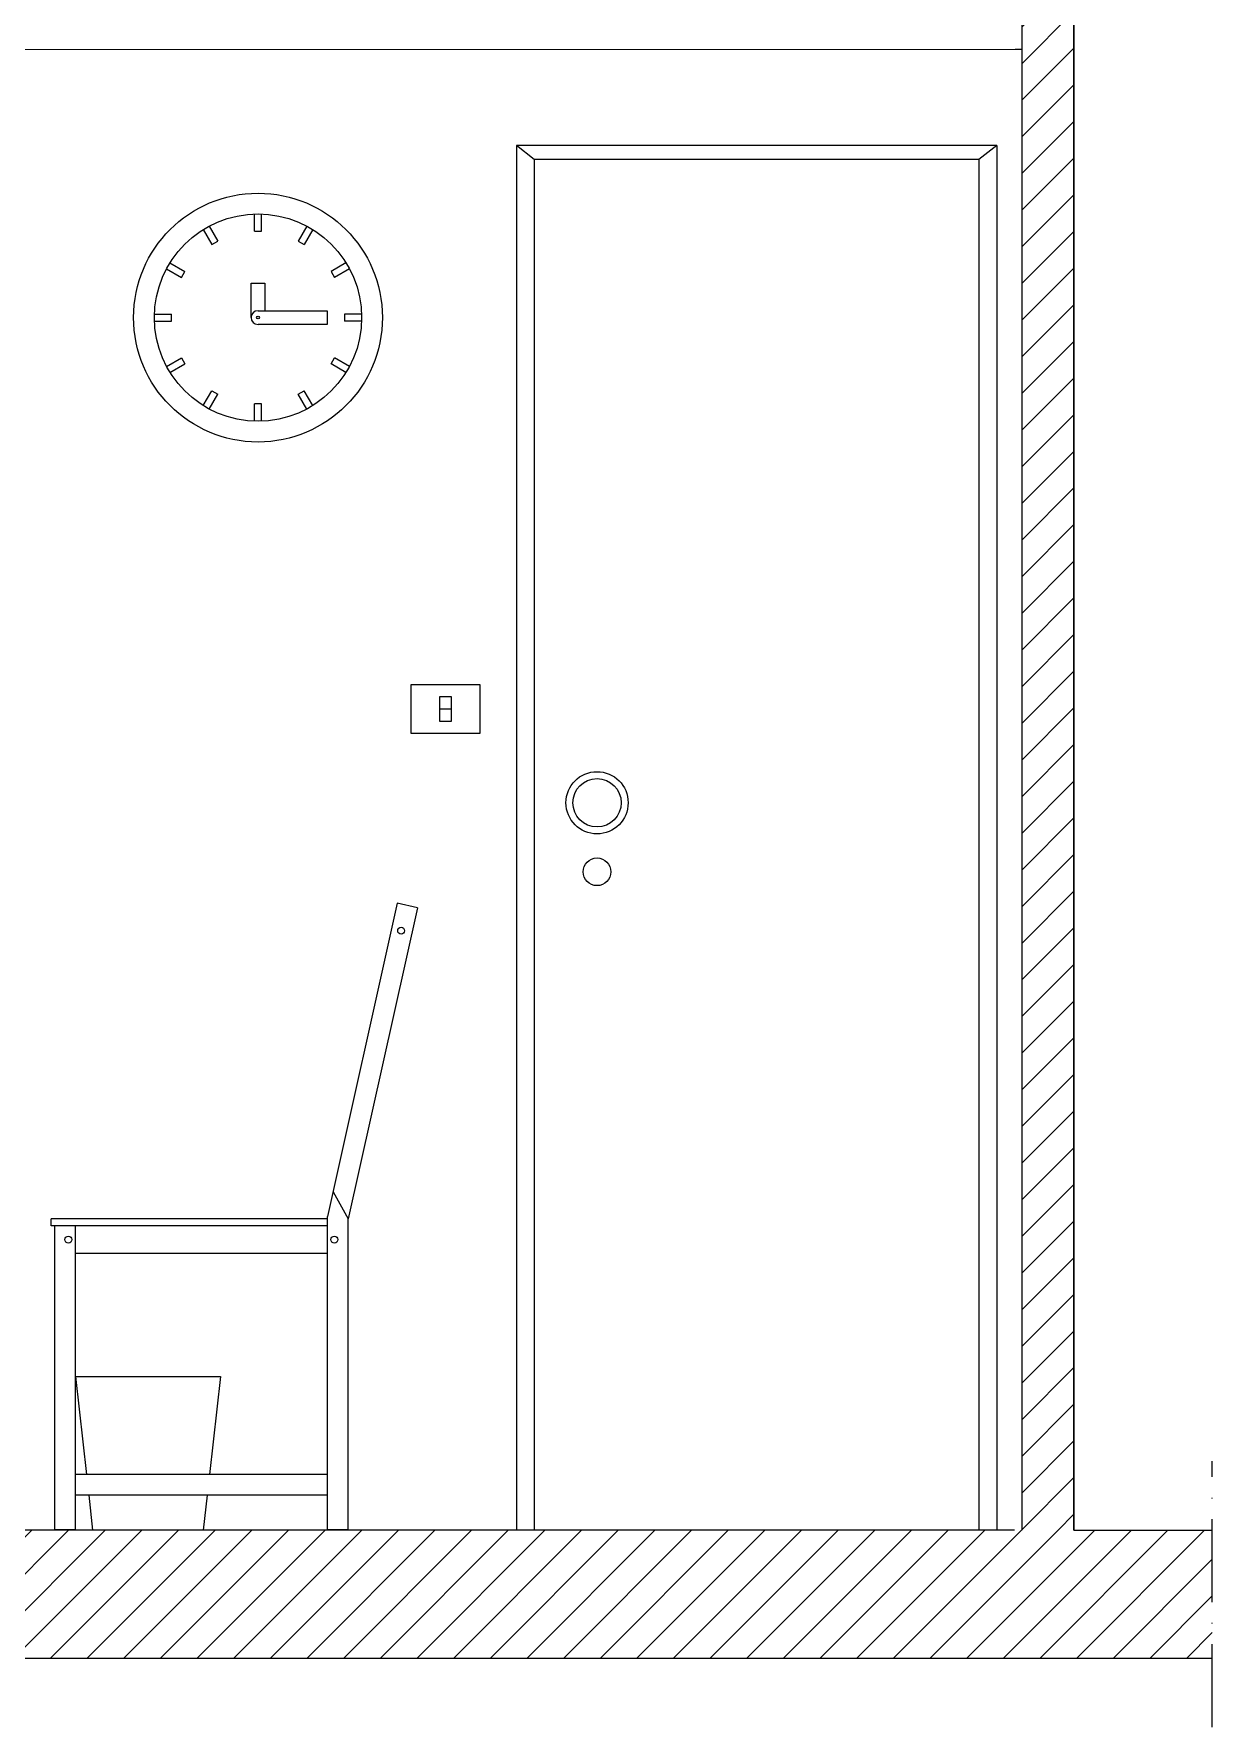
# Model space of a CAD drawing. Header units: inches. Extents: x 446 to 5946, y 570 to 2728.
# Drawn here: x 4221.7 to 4392.2, y 2319 to 2564 of the extents above; entities that cross this region are included whole.
import ezdxf

# ---------------------------------------------------------------- set-up
doc = ezdxf.new("R2010")
doc.units = ezdxf.units.IN
doc.header["$MEASUREMENT"] = 0
doc.linetypes.add('ACAD_ISO10W100', pattern=[18, 12, -3, 0, -3])
for name, color, linetype, lineweight in [('ACCESSORI', 2, 'Continuous', 13), ('ARREDI', 8, 'Continuous', 18), ('CAMPITURE', 6, 'Continuous', 13), ('INFISSI', 4, 'Continuous', 13), ('STRUTTURA', 7, 'Continuous', 20), ('Viti', 4, 'Continuous', 25)]:
    doc.layers.add(name, color=color, linetype=linetype, lineweight=lineweight)
pattern_1 = [(45, (-1990.235, 1614.1896), (-2.6516504, 2.6516504), [])]

# ---------------------------------------------------------------- blocks, each defined once
blk = doc.blocks.new('sedia')
for p, q in [((1164.84, 615.91), (1154.76, 570.59)), ((1167.76, 615.26), (1157.76, 570.26)), ((1167.76, 615.26), (1164.84, 615.91)), ((1155.56, 574.19), (1157.76, 570.26)), ((1154.76, 570.26), (1114.76, 570.26)), ((1114.76, 569.26), (1114.76, 570.26)), ((1154.76, 569.26), (1114.76, 569.26)), ((1115.26, 569.26), (1115.26, 525.26)), ((1118.26, 569.26), (1118.26, 525.26)), ((1154.76, 525.26), (1154.76, 570.59)), ((1157.76, 525.26), (1157.76, 570.26)), ((1154.76, 565.26), (1118.26, 565.26)), ((1154.76, 533.26), (1118.26, 533.26)), ((1154.76, 530.26), (1118.26, 530.26)), ((1118.26, 525.26), (1115.26, 525.26)), ((1157.76, 525.26), (1154.76, 525.26))]:
    blk.add_line(p, q)
at = {"layer": 'Viti'}
for centre in [(1165.41, 611.94), (1117.26, 567.26), (1155.76, 567.26)]:
    blk.add_circle(centre, 0.5, dxfattribs=at)

msp = doc.modelspace()

# ---------------------------------------------------------------- hatches: boundary and pattern name
at = {"layer": 'CAMPITURE'}
h = msp.add_hatch(dxfattribs=at)
h.set_pattern_fill('ANSI31', color=256, scale=30)
h.set_pattern_definition(pattern_1)
h.paths.add_polyline_path([(4364.7, 2647.43), (4372.2, 2647.43), (4372.2, 2347.52), (4364.7, 2347.52)])
h = msp.add_hatch(dxfattribs=at)
h.set_pattern_fill('ANSI31', color=256, scale=30)
h.set_pattern_definition(pattern_1)
h.paths.add_polyline_path([(4088.3, 2347.52), (4363.62, 2347.52), (4392.2, 2347.52), (4392.2, 2329.02), (4088.3, 2329.02)])

# ---------------------------------------------------------------- linework, layer by layer
at = {"layer": 'ACCESSORI', "transparency": 33554687}
for p, q in [((4247.06, 2536.2), (4248.31, 2534.04)), ((4253.63, 2535.47), (4253.63, 2537.96)), ((4254.63, 2535.47), (4254.63, 2537.96)), ((4261.19, 2536.2), (4259.94, 2534.04)), ((4246.2, 2535.7), (4247.44, 2533.54)), ((4247.44, 2533.54), (4248.31, 2534.04)), ((4253.63, 2535.47), (4254.63, 2535.47)), ((4259.94, 2534.04), (4260.81, 2533.54)), ((4262.05, 2535.7), (4260.81, 2533.54)), ((4241.39, 2530.9), (4243.55, 2529.65)), ((4266.86, 2530.9), (4264.7, 2529.65)), ((4240.89, 2530.03), (4243.05, 2528.79)), ((4243.05, 2528.79), (4243.55, 2529.65)), ((4264.7, 2529.65), (4265.2, 2528.79)), ((4267.36, 2530.03), (4265.2, 2528.79)), ((4253.13, 2522.97), (4253.13, 2527.97)), ((4253.13, 2527.97), (4255.13, 2527.97)), ((4255.13, 2527.97), (4255.13, 2523.97)), ((4254.13, 2523.97), (4264.13, 2523.97)), ((4264.13, 2523.97), (4264.13, 2521.97)), ((4239.13, 2523.47), (4241.63, 2523.47)), ((4239.13, 2522.47), (4241.63, 2522.47)), ((4241.63, 2522.47), (4241.63, 2523.47)), ((4264.13, 2521.97), (4254.13, 2521.97)), ((4269.12, 2523.47), (4266.63, 2523.47)), ((4266.63, 2523.47), (4266.63, 2522.47)), ((4269.12, 2522.47), (4266.63, 2522.47)), ((4240.89, 2515.91), (4243.05, 2517.15)), ((4241.39, 2515.04), (4243.55, 2516.29)), ((4243.05, 2517.15), (4243.55, 2516.29)), ((4264.7, 2516.29), (4265.2, 2517.15)), ((4266.86, 2515.04), (4264.7, 2516.29)), ((4267.36, 2515.91), (4265.2, 2517.15)), ((4246.2, 2510.24), (4247.44, 2512.39)), ((4247.06, 2509.74), (4248.31, 2511.89)), ((4247.44, 2512.39), (4248.31, 2511.89)), ((4259.94, 2511.89), (4260.81, 2512.39)), ((4261.19, 2509.74), (4259.94, 2511.89)), ((4262.05, 2510.24), (4260.81, 2512.39)), ((4253.63, 2507.98), (4253.63, 2510.47)), ((4254.63, 2510.47), (4253.63, 2510.47)), ((4254.63, 2507.98), (4254.63, 2510.47)), ((4280.39, 2466.34), (4282.14, 2466.34)), ((4227.7, 2369.76), (4248.7, 2369.76)), ((4227.7, 2369.76), (4229.29, 2355.57)), ((4248.7, 2369.76), (4247.1, 2355.57)), ((4229.63, 2352.57), (4230.2, 2347.52)), ((4246.76, 2352.57), (4246.2, 2347.52))]:
    msp.add_line(p, q, dxfattribs=at)
for points in [[(4286.26, 2462.84), (4286.26, 2469.84), (4276.26, 2469.84), (4276.26, 2462.84)], [(4280.39, 2464.59), (4282.14, 2464.59), (4282.14, 2468.09), (4280.39, 2468.09)]]:
    msp.add_lwpolyline(points, close=True, dxfattribs=at)
for radius in [18, 15, 0.2]:
    msp.add_circle((4254.13, 2522.97), radius, dxfattribs=at)
at = {"layer": 'ACCESSORI'}
for centre, radius in [((4303.19, 2452.77), 4.5), ((4303.19, 2452.77), 3.5), ((4303.19, 2442.78), 2)]:
    msp.add_circle(centre, radius, dxfattribs=at)
at = {"layer": 'ACCESSORI', "transparency": 33554687}
msp.add_arc((4254.13, 2522.97), 1, 90, 270, dxfattribs=at)
at = {"layer": 'ARREDI'}
msp.add_lwpolyline([(4372.2, 2347.52), (4372.2, 2647.43)], dxfattribs=at)
at = {"layer": 'INFISSI'}
for p, q in [((4291.54, 2547.88), (4291.54, 2347.52)), ((4294.09, 2545.85), (4291.54, 2547.88)), ((4361.02, 2547.88), (4291.54, 2547.88)), ((4294.09, 2545.85), (4294.09, 2347.52)), ((4358.43, 2545.85), (4294.09, 2545.85)), ((4361.02, 2547.88), (4358.43, 2545.85)), ((4358.43, 2545.85), (4358.43, 2347.52)), ((4361.02, 2547.88), (4361.02, 2347.52))]:
    msp.add_line(p, q, dxfattribs=at)
at = {"layer": 'STRUTTURA'}
for p, q in [((4363.7, 2561.76), (4088.1, 2561.64)), ((4364.7, 2561.76), (4363.7, 2561.76)), ((4372.2, 2347.52), (4392.2, 2347.52)), ((4088.3, 2329.02), (4392.2, 2329.02))]:
    msp.add_line(p, q, dxfattribs=at)
at = {"layer": 'STRUTTURA', "linetype": 'ACAD_ISO10W100'}
msp.add_line((4392.2, 2319.02), (4392.2, 2357.52), dxfattribs=at)
at = {"layer": 'STRUTTURA'}
for points in [[(4364.7, 2347.52), (4364.7, 2647.43)], [(4364.7, 2347.52), (4364.7, 2647.43)], [(4372.2, 2647.43), (4372.2, 2347.52)], [(4363.62, 2347.52), (4088.19, 2347.52)]]:
    msp.add_lwpolyline(points, dxfattribs=at)

# ---------------------------------------------------------------- block references
at = {"layer": 'ARREDI'}
msp.add_blockref('sedia', (3109.43, 1822.31), dxfattribs=at)

doc.saveas('drawing.dxf')
